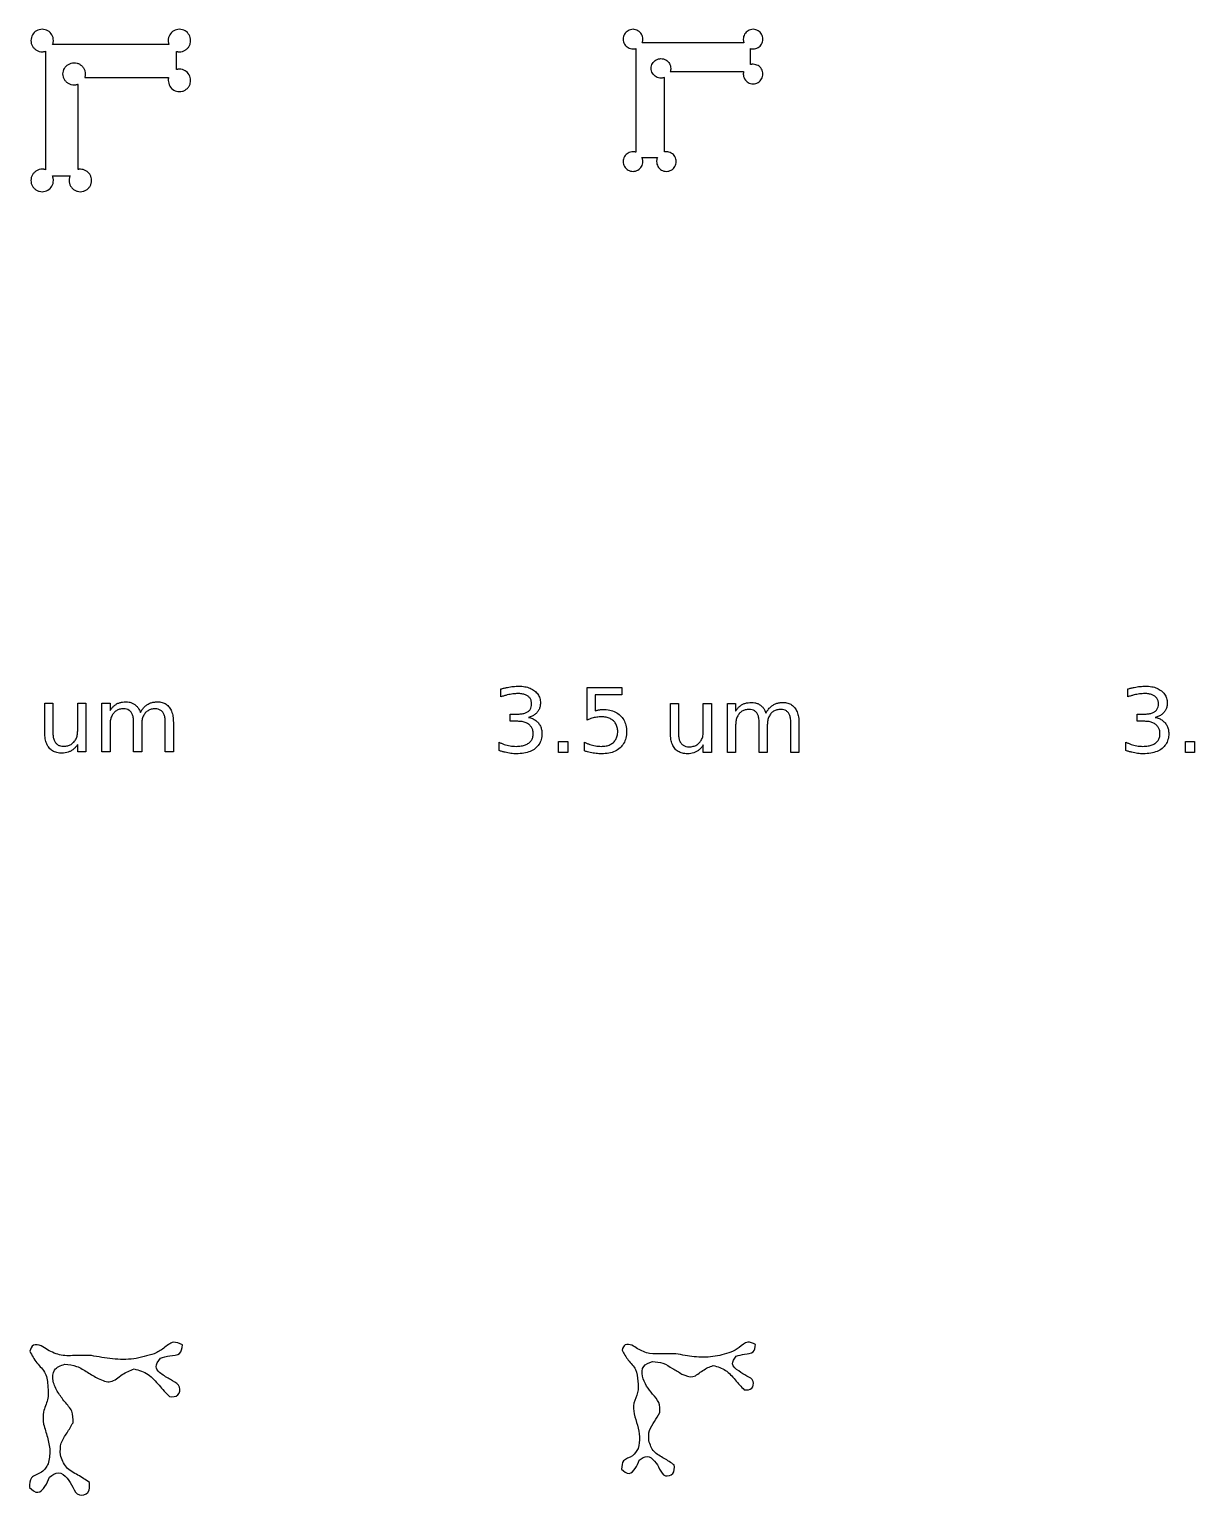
# Model space of a CAD drawing. Extents: x 1 to 50643, y 2 to 54380.
# Drawn here: x 44510 to 45504, y 21810 to 23060 of the extents above; entities that cross this region are included whole.
import ezdxf

# ---------------------------------------------------------------- set-up
doc = ezdxf.new("R2010")
doc.units = 0
doc.layers.add('Layer_1', color=7, linetype='CONTINUOUS')

msp = doc.modelspace()

# ---------------------------------------------------------------- linework, layer by layer
at = {"layer": 'Layer_1', "color": 7}
for points in [[(44521.400001, 23060.238979), (44521.400001, 23060.237562)], [(45024.970631, 23060.238979), (45024.970631, 23060.235861)], [(44524.112191, 23041.49148), (44524.112191, 23019.250563), (44524.112191, 22940.585449)], [(44629.458979, 23047.207261), (44552.067754, 23047.207261), (44530.320349, 23047.207261)], [(44635.93161, 23025.949683), (44635.93161, 23041.41948)], [(45027.344081, 23043.832898), (45027.344081, 23024.372202), (45027.344081, 22955.540191)], [(45119.522237, 23048.836332), (45051.805092, 23048.836332), (45032.775829, 23048.836332)], [(45125.18586, 23030.234817), (45125.18586, 23043.770536)], [(44557.673834, 23019.251981), (44629.157939, 23019.251981)], [(45051.805092, 22955.72501), (45051.805092, 23019.183099)], [(45056.710164, 23024.373619), (45119.258898, 23024.373619)], [(44552.067754, 22940.796346), (44552.067754, 23013.319917)], [(45032.585625, 22950.991435), (45045.817469, 22950.991435)], [(44530.102932, 22935.386708), (44545.225202, 22935.386708)], [(44912.4368, 22491.183375), (44912.4368, 22497.880072)], [(44985.876283, 22499.256398), (45015.378547, 22499.256398), (45015.378547, 22492.931725), (44992.758911, 22492.931725), (44992.758911, 22479.315332)], [(44985.876283, 22471.351109), (44985.876283, 22499.256398)], [(45446.654207, 22491.183375), (45446.654207, 22497.880072)], [(44523.639456, 22460.665806), (44523.639456, 22485.889717), (44530.484882, 22485.889717), (44530.484882, 22460.926061)], [(44551.690855, 22462.265401), (44551.690855, 22485.889717), (44558.536281, 22485.889717), (44558.536281, 22444.22198), (44551.690855, 22444.22198), (44551.690855, 22450.620896)], [(44579.258381, 22467.771514), (44579.258381, 22444.22198), (44572.375753, 22444.22198), (44572.375753, 22485.889717), (44579.258381, 22485.889717), (44579.258381, 22479.416288)], [(44605.07753, 22477.891207), (44605.077638, 22477.890937)], [(45056.823125, 22460.15557), (45056.823125, 22485.379481), (45063.668524, 22485.379481), (45063.668524, 22460.415825)], [(45084.874497, 22461.755164), (45084.874497, 22485.379481), (45091.719896, 22485.379481), (45091.719896, 22443.711743), (45084.874497, 22443.711743), (45084.874497, 22450.110659)], [(45112.44205, 22467.261277), (45112.44205, 22443.711743), (45105.559422, 22443.711743), (45105.559422, 22485.379481), (45112.44205, 22485.379481), (45112.44205, 22478.906052)], [(45138.261198, 22477.380971), (45138.261306, 22477.380701)], [(44606.230884, 22467.771514), (44606.230884, 22444.22198), (44599.348256, 22444.22198), (44599.348256, 22469.14811)], [(44633.203388, 22469.371378), (44633.203388, 22444.22198), (44626.32076, 22444.22198), (44626.32076, 22469.14811)], [(44926.834524, 22470.31387), (44920.361122, 22470.31387), (44920.361122, 22476.489788), (44927.132143, 22476.489788)], [(44935.87497, 22473.661003), (44935.874943, 22473.660464)], [(45139.414553, 22467.261277), (45139.414553, 22443.711743), (45132.531925, 22443.711743), (45132.531925, 22468.637873)], [(45166.387056, 22468.861141), (45166.387056, 22443.711743), (45159.504428, 22443.711743), (45159.504428, 22468.637873)], [(45461.05193, 22470.31387), (45454.578528, 22470.31387), (45454.578528, 22476.489788), (45461.349549, 22476.489788)], [(45470.092377, 22473.661003), (45470.09235, 22473.660464)], [(44523.63951, 22460.666616), (44523.639456, 22460.665806)], [(44910.762666, 22445.38639), (44910.762666, 22452.640853)], [(44983.532452, 22445.012746), (44983.532452, 22452.56499)], [(45056.823152, 22460.15638), (45056.823125, 22460.15557)], [(45444.980073, 22445.38639), (45444.980073, 22452.640853)]]:
    msp.add_lwpolyline(points, dxfattribs=at)
for points in [[(44961.582458, 22453.161362), (44969.432375, 22453.161362), (44969.432375, 22443.711743), (44961.582458, 22443.711743)], [(45495.799864, 22453.161362), (45503.649781, 22453.161362), (45503.649781, 22443.711743), (45495.799864, 22443.711743)], [(44510.846614, 21933.214044)], [(45015.583701, 21934.225729)]]:
    msp.add_lwpolyline(points, close=True, dxfattribs=at)
for points, knots in [([(44521.400001, 23060.237562), (44519.713197, 23059.974304), (44516.389618, 23059.455595), (44512.728591, 23055.650482), (44511.605761, 23051.502059), (44512.051054, 23048.163573), (44513.017034, 23045.828918), (44514.554888, 23043.82358), (44516.560561, 23042.285784), (44518.893823, 23041.31924), (44520.871141, 23041.057799), (44522.316254, 23041.12925), (44523.225988, 23041.255952), (44523.816677, 23041.412941), (44524.112191, 23041.49148)], [0, 0, 0, 0, 5.003397, 9.858399, 14.861796, 17.36694, 19.851352, 22.356496, 24.86164, 27.346052, 29.851196, 30.767831, 31.683419, 32.600054, 32.600054, 32.600054, 32.600054]), ([(44530.320349, 23047.207261), (44530.449813, 23047.579578), (44530.708497, 23048.323509), (44530.918435, 23049.48976), (44531.076231, 23051.942637), (44530.069485, 23055.65353), (44526.410334, 23059.45617), (44523.086786, 23059.975438), (44521.400001, 23060.238979)], [0, 0, 0, 0, 1.181069, 2.359905, 3.540974, 8.544089, 13.398832, 18.401948, 18.401948, 18.401948, 18.401948]), ([(44635.93161, 23041.41948), (44636.199305, 23041.355642), (44636.734447, 23041.228024), (44637.554513, 23041.125135), (44638.938752, 23041.063107), (44640.885533, 23041.320721), (44643.21876, 23042.28717), (44645.224443, 23043.825058), (44646.762294, 23045.830124), (44647.728274, 23048.16577), (44648.173567, 23051.499301), (44647.050742, 23055.685037), (44643.389693, 23059.338441), (44638.379488, 23060.696279), (44633.368977, 23059.337446), (44629.709848, 23055.68731), (44628.703096, 23051.940762), (44628.860893, 23049.489971), (44629.070831, 23048.323456), (44629.329515, 23047.57956), (44629.458979, 23047.207261)], [0, 0, 0, 0, 0.825111, 1.649458, 2.474568, 4.979713, 7.464124, 9.969268, 12.474413, 14.958824, 17.463969, 22.467365, 27.322368, 32.325765, 37.32888, 42.183623, 47.186738, 48.367807, 49.546644, 50.727712, 50.727712, 50.727712, 50.727712]), ([(45024.970631, 23060.235861), (45023.494657, 23060.005505), (45020.586484, 23059.551624), (45017.383078, 23056.222066), (45016.400642, 23052.592149), (45016.790368, 23049.670996), (45017.635631, 23047.628239), (45018.981259, 23045.87363), (45020.736204, 23044.528124), (45022.777773, 23043.682392), (45024.507919, 23043.453763), (45025.772438, 23043.516088), (45026.568551, 23043.626874), (45027.085472, 23043.764197), (45027.344081, 23043.832898)], [0, 0, 0, 0, 4.378032, 8.626214, 13.004246, 15.1962, 17.370015, 19.561969, 21.753924, 23.927739, 26.119693, 26.921831, 27.723053, 28.525191, 28.525191, 28.525191, 28.525191]), ([(45032.775829, 23048.836332), (45032.889101, 23049.162079), (45033.115431, 23049.812959), (45033.299128, 23050.833331), (45033.437259, 23052.97954), (45032.556403, 23056.226576), (45029.35469, 23059.553961), (45026.446575, 23060.00836), (45024.970631, 23060.238979)], [0, 0, 0, 0, 1.03334, 2.064729, 3.098069, 7.47582, 11.723742, 16.101493, 16.101493, 16.101493, 16.101493]), ([(45125.18586, 23043.770536), (45125.420091, 23043.71485), (45125.888337, 23043.60353), (45126.605833, 23043.513977), (45127.816969, 23043.460648), (45129.520314, 23043.685435), (45131.561856, 23044.53125), (45133.316809, 23045.876791), (45134.662435, 23047.631175), (45135.507699, 23049.674796), (45135.897424, 23052.591614), (45134.914992, 23056.254181), (45131.711568, 23059.450985), (45127.327585, 23060.639138), (45122.943361, 23059.450072), (45119.741667, 23056.256135), (45118.860807, 23052.977899), (45118.998938, 23050.833515), (45119.182635, 23049.812912), (45119.408965, 23049.162064), (45119.522237, 23048.836332)], [0, 0, 0, 0, 0.721848, 1.443029, 2.164877, 4.356831, 6.530646, 8.722601, 10.914555, 13.08837, 15.280325, 19.658356, 23.906538, 28.28457, 32.662321, 36.910243, 41.287994, 42.321334, 43.352723, 44.386063, 44.386063, 44.386063, 44.386063]), ([(44539.126744, 23022.182438), (44539.388257, 23023.857834), (44539.903525, 23027.158934), (44543.682901, 23030.795238), (44547.80329, 23031.910446), (44551.119318, 23031.46841), (44553.438376, 23030.50903), (44555.430344, 23028.981582), (44556.95792, 23026.98942), (44557.918048, 23024.671796), (44558.181506, 23022.680197), (44558.10116, 23021.189911), (44557.95151, 23020.205819), (44557.766434, 23019.570071), (44557.673834, 23019.251981)], [0, 0, 0, 0, 4.969589, 9.79178, 14.761339, 17.249682, 19.717433, 22.205783, 24.694137, 27.161901, 29.650261, 30.643263, 31.634918, 32.62792, 32.62792, 32.62792, 32.62792]), ([(45051.805092, 23019.183099), (45051.481737, 23019.070747), (45050.835636, 23018.846256), (45049.822845, 23018.663859), (45048.414691, 23018.574168), (45046.619821, 23018.81193), (45044.592024, 23019.65204), (45042.849065, 23020.988751), (45041.512671, 23022.731436), (45040.673317, 23024.76137), (45040.286428, 23027.658554), (45041.263022, 23031.295929), (45044.439798, 23034.4729), (45048.07713, 23035.449833), (45050.97437, 23035.062897), (45053.004369, 23034.223486), (45054.747094, 23032.886986), (45056.083784, 23031.143881), (45056.92388, 23029.115996), (45057.154464, 23027.37336), (45057.084127, 23026.069353), (45056.953161, 23025.208248), (45056.791199, 23024.651955), (45056.710164, 23024.373619)], [0, 0, 0, 0, 1.025674, 2.049412, 3.075085, 5.252262, 7.411424, 9.588607, 11.765793, 13.924966, 16.102158, 20.450515, 24.6699, 29.01823, 31.195501, 33.354755, 35.532032, 37.709313, 39.868578, 42.045864, 42.914769, 43.782494, 44.651398, 44.651398, 44.651398, 44.651398]), ([(45119.258898, 23024.373619), (45119.19806, 23024.12966), (45119.076445, 23023.641988), (45118.97846, 23022.893055), (45118.885847, 23020.933749), (45119.74277, 23017.749355), (45122.939483, 23014.554218), (45126.601878, 23013.569735), (45129.518645, 23013.959627), (45131.562306, 23014.804745), (45133.316688, 23016.150416), (45134.662467, 23017.904981), (45135.50769, 23019.94775), (45135.897429, 23022.868899), (45134.914987, 23026.498818), (45131.711583, 23029.828375), (45128.80341, 23030.282256), (45127.327435, 23030.512612)], [0, 0, 0, 0, 0.75382, 1.506879, 2.260698, 6.638543, 10.886552, 15.264396, 17.456351, 19.630165, 21.82212, 24.014074, 26.187889, 28.379844, 32.757876, 37.006058, 41.384089, 41.384089, 41.384089, 41.384089]), ([(45127.327435, 23030.512612), (45127.086801, 23030.506466), (45126.605757, 23030.49418), (45125.888356, 23030.401122), (45125.420097, 23030.290269), (45125.18586, 23030.234817)], [0, 0, 0, 0, 0.721848, 1.443029, 2.164877, 2.164877, 2.164877, 2.164877]), ([(44552.067754, 23013.319917), (44551.698224, 23013.191511), (44550.959861, 23012.934942), (44549.802437, 23012.726463), (44548.193175, 23012.623886), (44546.141734, 23012.895661), (44543.824992, 23013.85581), (44541.830308, 23015.383392), (44540.313214, 23017.375408), (44539.316078, 23019.693958), (44539.19003, 23021.35065), (44539.126744, 23022.182438)], [0, 0, 0, 0, 1.17215, 2.342088, 3.514237, 6.002439, 8.470051, 10.958259, 13.446472, 15.914097, 18.402316, 18.402316, 18.402316, 18.402316]), ([(44628.810412, 23016.699098), (44629.07367, 23015.012294), (44629.592379, 23011.688714), (44633.397492, 23008.02769), (44637.545916, 23006.904852), (44640.884398, 23007.350161), (44643.219066, 23008.316095), (44645.224357, 23009.854121), (44646.762328, 23011.85915), (44647.72822, 23014.194805), (44648.173828, 23017.528342), (44647.048697, 23021.714004), (44643.397009, 23025.367715), (44639.769789, 23026.342983), (44637.554658, 23026.243376), (44636.734448, 23026.140872), (44636.199305, 23026.013432), (44635.93161, 23025.949683)], [0, 0, 0, 0, 5.003397, 9.858399, 14.861796, 17.36694, 19.851352, 22.356496, 24.86164, 27.346052, 29.851196, 34.854593, 39.709595, 44.712992, 45.538066, 46.362376, 47.18745, 47.18745, 47.18745, 47.18745]), ([(44629.157939, 23019.251981), (44629.088726, 23018.973177), (44628.95037, 23018.415852), (44628.833901, 23017.560287), (44628.818244, 23016.986258), (44628.810412, 23016.699098)], [0, 0, 0, 0, 0.861424, 1.721978, 2.583402, 2.583402, 2.583402, 2.583402]), ([(45027.344081, 22955.540191), (45027.085476, 22955.608924), (45026.568563, 22955.746312), (45025.772449, 22955.857188), (45024.507911, 22955.919688), (45022.777722, 22955.690945), (45020.736131, 22954.845207), (45018.98111, 22953.499663), (45017.635697, 22951.744895), (45016.789689, 22949.702428), (45016.500383, 22947.510205), (45016.789697, 22945.317985), (45017.635665, 22943.275508), (45018.981229, 22941.520781), (45020.735687, 22940.175083), (45022.779369, 22939.329918), (45025.696215, 22938.940035), (45029.3586, 22939.92438), (45032.555685, 22943.120377), (45033.451984, 22946.453126), (45033.284224, 22948.705699), (45033.038115, 22949.882525), (45032.736582, 22950.621486), (45032.585625, 22950.991435)], [0, 0, 0, 0, 0.802152, 1.603387, 2.405539, 4.597541, 6.771401, 8.963403, 11.155405, 13.329266, 15.521267, 17.713269, 19.88713, 22.079132, 24.271134, 26.444994, 28.636996, 33.014934, 37.26303, 41.640968, 42.837681, 44.03137, 45.228083, 45.228083, 45.228083, 45.228083]), ([(45045.817469, 22950.991435), (45045.666462, 22950.621476), (45045.36483, 22949.882492), (45045.1183, 22948.706001), (45045.005606, 22947.179279), (45045.252069, 22945.3174), (45046.097728, 22943.275678), (45047.443293, 22941.520692), (45049.198056, 22940.17527), (45051.240524, 22939.329264), (45053.432746, 22939.039959), (45055.62497, 22939.329266), (45057.667431, 22940.175258), (45059.422218, 22941.520734), (45060.767693, 22943.275521), (45061.613685, 22945.317982), (45061.902992, 22947.510206), (45061.613689, 22949.702429), (45060.767679, 22951.74489), (45059.422273, 22953.499679), (45057.667227, 22954.845148), (45055.625728, 22955.691165), (45053.981038, 22955.907785), (45052.886868, 22955.871797), (45052.342719, 22955.82073), (45051.984333, 22955.756923), (45051.805092, 22955.72501)], [0, 0, 0, 0, 1.196754, 2.390484, 3.587239, 5.77924, 7.953101, 10.145103, 12.337105, 14.510966, 16.702967, 18.894969, 21.06883, 23.260832, 25.452833, 27.626694, 29.818696, 32.010698, 34.184559, 36.37656, 38.568562, 40.742423, 42.934425, 43.48042, 44.026126, 44.572121, 44.572121, 44.572121, 44.572121]), ([(44524.112191, 22940.585449), (44523.816674, 22940.663956), (44523.225977, 22940.82088), (44522.316243, 22940.947492), (44520.871151, 22941.018767), (44518.893868, 22940.757444), (44516.560659, 22939.790892), (44514.554941, 22938.25319), (44513.017321, 22936.247804), (44512.050421, 22933.913625), (44511.719717, 22931.408253), (44512.050299, 22928.902834), (44513.017087, 22926.56851), (44514.554869, 22924.563043), (44516.559982, 22923.025048), (44518.895656, 22922.059107), (44522.229267, 22921.613514), (44526.414966, 22922.738468), (44530.068856, 22926.391177), (44531.093122, 22930.200137), (44530.901345, 22932.774521), (44530.620064, 22934.119423), (44530.275455, 22934.963923), (44530.102932, 22935.386708)], [0, 0, 0, 0, 0.916621, 1.832196, 2.748817, 5.253914, 7.73828, 10.243377, 12.748474, 15.232839, 17.737936, 20.243128, 22.727585, 25.232777, 27.737968, 30.222426, 32.727618, 37.731108, 42.586197, 47.589688, 48.957322, 50.321501, 51.689136, 51.689136, 51.689136, 51.689136]), ([(44545.225202, 22935.386708), (44545.052599, 22934.963915), (44544.70783, 22934.119398), (44544.426003, 22932.774878), (44544.297075, 22931.03006), (44544.578734, 22928.902164), (44545.545156, 22926.568703), (44547.082943, 22924.562941), (44549.088404, 22923.025261), (44551.422689, 22922.058361), (44553.928132, 22921.727711), (44556.433577, 22922.058364), (44558.767855, 22923.025248), (44560.773345, 22924.56299), (44562.311026, 22926.568521), (44563.277841, 22928.902841), (44563.608417, 22931.408213), (44563.277709, 22933.913778), (44562.310828, 22936.247236), (44560.773136, 22938.255331), (44558.767686, 22939.782932), (44556.433483, 22940.786981), (44554.765559, 22940.913993), (44553.928132, 22940.977764)], [0, 0, 0, 0, 1.367697, 2.731936, 4.099633, 6.604824, 9.089282, 11.594474, 14.099665, 16.584123, 19.089314, 21.594506, 24.078964, 26.584155, 29.089347, 31.573804, 34.078996, 36.584093, 39.068459, 41.573556, 44.078653, 46.563018, 49.068115, 49.068115, 49.068115, 49.068115]), ([(44553.928132, 22940.977764), (44553.720102, 22940.973821), (44553.304151, 22940.965939), (44552.682265, 22940.905295), (44552.272627, 22940.832669), (44552.067754, 22940.796346)], [0, 0, 0, 0, 0.624062, 1.247793, 1.871856, 1.871856, 1.871856, 1.871856]), ([(44912.4368, 22497.880072), (44913.365222, 22498.129009), (44915.173211, 22498.613782), (44917.840823, 22499.214313), (44919.586817, 22499.517313), (44920.435526, 22499.664598)], [0, 0, 0, 0, 2.883525, 5.615316, 8.199223, 8.199223, 8.199223, 8.199223]), ([(44935.502893, 22491.631532), (44934.754133, 22492.100504), (44933.15569, 22493.101663), (44930.151796, 22493.792869), (44927.294001, 22493.982081), (44924.688164, 22493.883324), (44922.477106, 22493.656555), (44920.157252, 22493.27968), (44917.710834, 22492.742384), (44915.115967, 22492.047482), (44913.350698, 22491.478133), (44912.4368, 22491.183375)], [0, 0, 0, 0, 2.634772, 5.624687, 9.110552, 11.220055, 13.438713, 15.775128, 18.266713, 20.950046, 23.830452, 23.830452, 23.830452, 23.830452]), ([(44920.435526, 22499.664598), (44921.252958, 22499.783735), (44922.850504, 22500.016571), (44925.210535, 22500.212683), (44928.52691, 22500.317362), (44932.618492, 22500.011032), (44937.313506, 22498.801817), (44939.838523, 22497.146642), (44941.046208, 22496.354991)], [0, 0, 0, 0, 2.477698, 4.84229, 7.100264, 12.425669, 17.123726, 21.430747, 21.430747, 21.430747, 21.430747]), ([(44935.6145, 22478.684674), (44936.203664, 22479.217431), (44937.378919, 22480.280165), (44938.369192, 22482.573483), (44938.651974, 22485.106044), (44938.362296, 22487.659469), (44937.332379, 22490.009845), (44936.114262, 22491.089603), (44935.502893, 22491.631532)], [0, 0, 0, 0, 2.359512, 4.706715, 7.290089, 9.940973, 12.34888, 14.775133, 14.775133, 14.775133, 14.775133]), ([(44941.046208, 22496.354991), (44942.042197, 22495.450954), (44944.002393, 22493.671728), (44945.703654, 22489.930644), (44946.156969, 22486.266487), (44945.852589, 22482.989884), (44944.987907, 22480.281233), (44943.92077, 22478.791622), (44943.390039, 22478.050776)], [0, 0, 0, 0, 3.999509, 7.87139, 12.017468, 14.950514, 17.699584, 20.419581, 20.419581, 20.419581, 20.419581]), ([(45446.654207, 22497.880072), (45447.582628, 22498.129009), (45449.390617, 22498.613782), (45452.05823, 22499.214313), (45453.804223, 22499.517313), (45454.652933, 22499.664598)], [0, 0, 0, 0, 2.883525, 5.615316, 8.199223, 8.199223, 8.199223, 8.199223]), ([(45469.720299, 22491.631532), (45468.97154, 22492.100504), (45467.373096, 22493.101663), (45464.369202, 22493.792869), (45461.511407, 22493.982081), (45458.90557, 22493.883324), (45456.694512, 22493.656555), (45454.374658, 22493.27968), (45451.92824, 22492.742384), (45449.333373, 22492.047482), (45447.568105, 22491.478133), (45446.654207, 22491.183375)], [0, 0, 0, 0, 2.634772, 5.624687, 9.110552, 11.220055, 13.438713, 15.775128, 18.266713, 20.950046, 23.830452, 23.830452, 23.830452, 23.830452]), ([(45454.652933, 22499.664598), (45455.470364, 22499.783735), (45457.067911, 22500.016571), (45459.427941, 22500.212683), (45462.744316, 22500.317362), (45466.835899, 22500.011032), (45471.530912, 22498.801817), (45474.055929, 22497.146642), (45475.263614, 22496.354991)], [0, 0, 0, 0, 2.477698, 4.84229, 7.100264, 12.425669, 17.123726, 21.430747, 21.430747, 21.430747, 21.430747]), ([(45469.831906, 22478.684674), (45470.42107, 22479.217431), (45471.596326, 22480.280165), (45472.586599, 22482.573483), (45472.86938, 22485.106044), (45472.579703, 22487.659469), (45471.549785, 22490.009845), (45470.331669, 22491.089603), (45469.720299, 22491.631532)], [0, 0, 0, 0, 2.359512, 4.706715, 7.290089, 9.940973, 12.34888, 14.775133, 14.775133, 14.775133, 14.775133]), ([(45475.263614, 22496.354991), (45476.259604, 22495.450954), (45478.219799, 22493.671728), (45479.92106, 22489.930644), (45480.374375, 22486.266487), (45480.069995, 22482.989884), (45479.205313, 22480.281233), (45478.138177, 22478.791622), (45477.607445, 22478.050776)], [0, 0, 0, 0, 3.999509, 7.87139, 12.017468, 14.950514, 17.699584, 20.419581, 20.419581, 20.419581, 20.419581]), ([(44579.258381, 22479.416288), (44579.787937, 22480.213436), (44580.80852, 22481.749735), (44582.714706, 22483.664445), (44584.834605, 22485.145993), (44587.212884, 22486.173683), (44589.846045, 22486.77234), (44592.656496, 22486.964919), (44595.468631, 22486.738975), (44598.122344, 22485.995244), (44599.616877, 22485.052201), (44600.352693, 22484.587904)], [0, 0, 0, 0, 2.865467, 5.522456, 8.050769, 10.581136, 13.243204, 16.115017, 18.999335, 21.678935, 24.27766, 24.27766, 24.27766, 24.27766]), ([(44582.346259, 22477.370158), (44581.7236, 22476.51892), (44580.435773, 22474.758329), (44579.431345, 22471.409941), (44579.318234, 22469.030574), (44579.258381, 22467.771514)], [0, 0, 0, 0, 3.146235, 6.507269, 10.284576, 10.284576, 10.284576, 10.284576]), ([(44597.227613, 22478.039693), (44596.706699, 22478.62369), (44595.650038, 22479.808315), (44593.288238, 22480.768994), (44590.491046, 22481.04749), (44587.478846, 22480.708522), (44584.524265, 22479.515592), (44583.073387, 22478.086412), (44582.346259, 22477.370158)], [0, 0, 0, 0, 2.321249, 4.708593, 7.42296, 10.704416, 13.726629, 16.762952, 16.762952, 16.762952, 16.762952]), ([(44599.348256, 22469.14811), (44599.307256, 22470.370959), (44599.232254, 22472.607929), (44598.608938, 22475.684369), (44597.659945, 22477.302515), (44597.227613, 22478.039693)], [0, 0, 0, 0, 3.674136, 6.721127, 9.270793, 9.270793, 9.270793, 9.270793]), ([(44600.352693, 22484.587904), (44601.029878, 22484.026163), (44602.410365, 22482.881018), (44604.005876, 22480.567109), (44604.711212, 22478.805897), (44605.07753, 22477.891207)], [0, 0, 0, 0, 2.630463, 5.362369, 8.314268, 8.314268, 8.314268, 8.314268]), ([(44605.077638, 22477.890937), (44605.654992, 22478.847857), (44606.759471, 22480.678445), (44608.837141, 22482.986993), (44611.148106, 22484.773904), (44613.736057, 22486.018789), (44616.591854, 22486.747103), (44619.940262, 22487.000574), (44623.553744, 22486.607814), (44627.148299, 22485.064688), (44628.827337, 22483.235335), (44629.669081, 22482.318236)], [0, 0, 0, 0, 3.346831, 6.402488, 9.257338, 12.058267, 14.954848, 18.048226, 22.090022, 25.769364, 29.468256, 29.468256, 29.468256, 29.468256]), ([(44626.32076, 22469.14811), (44626.284526, 22470.368857), (44626.218109, 22472.606553), (44625.536678, 22475.64332), (44624.364915, 22478.051275), (44622.606024, 22479.782991), (44620.309226, 22480.774885), (44617.509118, 22481.043521), (44614.485461, 22480.719614), (44611.542392, 22479.513629), (44609.176646, 22477.474161), (44607.440614, 22474.760208), (44606.393368, 22471.436017), (44606.287144, 22469.040351), (44606.230884, 22467.771514)], [0, 0, 0, 0, 3.657612, 6.704603, 9.268965, 11.584273, 13.948965, 16.622292, 19.944293, 22.984484, 26.013613, 29.163319, 32.536177, 36.334097, 36.334097, 36.334097, 36.334097]), ([(44629.669081, 22482.318236), (44630.385739, 22481.195437), (44631.909009, 22478.808908), (44633.008117, 22474.318806), (44633.135156, 22471.100101), (44633.203388, 22469.371378)], [0, 0, 0, 0, 3.974643, 8.448175, 13.638508, 13.638508, 13.638508, 13.638508]), ([(44927.132143, 22476.489788), (44928.269366, 22476.532246), (44930.379195, 22476.611017), (44933.314373, 22477.284486), (44934.882376, 22478.238998), (44935.6145, 22478.684674)], [0, 0, 0, 0, 3.414899, 6.335476, 8.893532, 8.893532, 8.893532, 8.893532]), ([(44943.390039, 22478.050776), (44942.748127, 22477.386566), (44941.431602, 22476.02431), (44938.830579, 22474.551203), (44936.889244, 22473.966492), (44935.87497, 22473.661003)], [0, 0, 0, 0, 2.76045, 5.66153, 8.835522, 8.835522, 8.835522, 8.835522]), ([(44992.758911, 22479.315332), (44993.121421, 22479.432533), (44993.840754, 22479.665096), (44994.93424, 22479.939202), (44995.66817, 22480.068911), (44996.0328, 22480.133353)], [0, 0, 0, 0, 1.142777, 2.267623, 3.378248, 3.378248, 3.378248, 3.378248]), ([(44996.0328, 22480.133353), (44996.395932, 22480.192839), (44997.119602, 22480.311387), (44998.213571, 22480.4087), (45000.874844, 22480.477647), (45004.921184, 22480.114657), (45010.020251, 22478.423904), (45014.178736, 22475.528294), (45017.293755, 22471.634211), (45019.135468, 22466.823088), (45019.651334, 22461.48241), (45019.118999, 22456.14413), (45017.290271, 22451.196876), (45015.013663, 22448.77471), (45013.890425, 22447.579656)], [0, 0, 0, 0, 1.103656, 2.199433, 3.29127, 9.089646, 14.286072, 19.228617, 24.080138, 29.024377, 34.460724, 40.030437, 45.039143, 49.916992, 49.916992, 49.916992, 49.916992]), ([(45112.44205, 22478.906052), (45112.971605, 22479.7032), (45113.992189, 22481.239499), (45115.898375, 22483.154208), (45118.018273, 22484.635756), (45120.396548, 22485.663446), (45123.029699, 22486.262104), (45125.840148, 22486.454682), (45128.652285, 22486.228739), (45131.306009, 22485.485009), (45132.800545, 22484.541965), (45133.536362, 22484.077668)], [0, 0, 0, 0, 2.865467, 5.522456, 8.050769, 10.581133, 13.243192, 16.114991, 18.999323, 21.678932, 24.27766, 24.27766, 24.27766, 24.27766]), ([(45130.411282, 22477.529456), (45129.890367, 22478.113454), (45128.833703, 22479.298081), (45126.471892, 22480.258758), (45123.674698, 22480.537254), (45120.6625, 22480.198285), (45117.70793, 22479.005353), (45116.257055, 22477.576175), (45115.529928, 22476.859922)], [0, 0, 0, 0, 2.321251, 4.708604, 7.422985, 10.704427, 13.726631, 16.762952, 16.762952, 16.762952, 16.762952]), ([(45132.531925, 22468.637873), (45132.490925, 22469.860723), (45132.415923, 22472.097692), (45131.792606, 22475.174132), (45130.843614, 22476.792278), (45130.411282, 22477.529456)], [0, 0, 0, 0, 3.674136, 6.721127, 9.270793, 9.270793, 9.270793, 9.270793]), ([(45133.536362, 22484.077668), (45134.213543, 22483.515926), (45135.594023, 22482.370778), (45137.189531, 22480.056871), (45137.894876, 22478.295661), (45138.261198, 22477.380971)], [0, 0, 0, 0, 2.630454, 5.36236, 8.314264, 8.314264, 8.314264, 8.314264]), ([(45138.261306, 22477.380701), (45138.838661, 22478.337621), (45139.94314, 22480.168208), (45142.020809, 22482.476758), (45144.331772, 22484.263663), (45146.919711, 22485.508554), (45149.775501, 22486.236867), (45153.123909, 22486.490338), (45156.737394, 22486.097579), (45160.331951, 22484.554454), (45162.010983, 22482.725099), (45162.852723, 22481.807999)], [0, 0, 0, 0, 3.346831, 6.402488, 9.257338, 12.058253, 14.954825, 18.048201, 22.090009, 25.769351, 29.468234, 29.468234, 29.468234, 29.468234]), ([(45159.504428, 22468.637873), (45159.468195, 22469.85862), (45159.401778, 22472.096317), (45158.720346, 22475.133084), (45157.548584, 22477.541039), (45155.789688, 22479.272756), (45153.492881, 22480.264649), (45150.69277, 22480.533284), (45147.669116, 22480.209378), (45144.726056, 22479.003391), (45142.360315, 22476.963923), (45140.624283, 22474.249971), (45139.577037, 22470.925781), (45139.470813, 22468.530115), (45139.414553, 22467.261277)], [0, 0, 0, 0, 3.657612, 6.704603, 9.268965, 11.584276, 13.948975, 16.622318, 19.944304, 22.984487, 26.013613, 29.163318, 32.536177, 36.334097, 36.334097, 36.334097, 36.334097]), ([(45162.852723, 22481.807999), (45163.569387, 22480.685201), (45165.092667, 22478.298674), (45166.191785, 22473.808571), (45166.318825, 22470.589865), (45166.387056, 22468.861141)], [0, 0, 0, 0, 3.97465, 8.448185, 13.638518, 13.638518, 13.638518, 13.638518]), ([(45461.349549, 22476.489788), (45462.486773, 22476.532246), (45464.596601, 22476.611017), (45467.531779, 22477.284486), (45469.099782, 22478.238998), (45469.831906, 22478.684674)], [0, 0, 0, 0, 3.414899, 6.335476, 8.893532, 8.893532, 8.893532, 8.893532]), ([(45477.607445, 22478.050776), (45476.965533, 22477.386566), (45475.649008, 22476.02431), (45473.047985, 22474.551203), (45471.10665, 22473.966492), (45470.092377, 22473.661003)], [0, 0, 0, 0, 2.76045, 5.66153, 8.835522, 8.835522, 8.835522, 8.835522]), ([(44944.282896, 22468.861141), (44944.895983, 22468.013933), (44946.131517, 22466.306583), (44947.131033, 22463.18137), (44947.474666, 22459.291651), (44946.982493, 22454.881694), (44945.046545, 22450.401762), (44941.739936, 22446.869214), (44937.279355, 22444.345146), (44931.762627, 22442.89771), (44926.964978, 22442.568377), (44923.229384, 22442.686865), (44920.817421, 22442.919693), (44919.206294, 22443.198577), (44918.389342, 22443.33999)], [0, 0, 0, 0, 3.121071, 6.289789, 9.688156, 14.794784, 19.435913, 24.075713, 29.049342, 34.612832, 41.047827, 43.405345, 45.822687, 48.309358, 48.309358, 48.309358, 48.309358]), ([(44936.395776, 22467.523692), (44935.558483, 22468.088243), (44933.798549, 22469.27489), (44930.47479, 22470.159055), (44928.101612, 22470.259983), (44926.834524, 22470.31387)], [0, 0, 0, 0, 3.012905, 6.332922, 10.136186, 10.136186, 10.136186, 10.136186]), ([(44935.874943, 22473.660464), (44937.001467, 22473.359462), (44939.16906, 22472.780291), (44942.087492, 22471.157113), (44943.558439, 22469.618784), (44944.282896, 22468.861141)], [0, 0, 0, 0, 3.491983, 6.719075, 9.850917, 9.850917, 9.850917, 9.850917]), ([(44936.13536, 22451.7494), (44936.881695, 22452.418384), (44938.37393, 22453.755962), (44939.622775, 22456.667178), (44939.974288, 22459.781714), (44939.636062, 22462.83946), (44938.469061, 22465.574248), (44937.088964, 22466.87191), (44936.395776, 22467.523692)], [0, 0, 0, 0, 2.976026, 5.950316, 9.242007, 12.300528, 15.103466, 17.932023, 17.932023, 17.932023, 17.932023]), ([(44983.532452, 22452.56499), (44984.278547, 22452.180961), (44985.759459, 22451.418709), (44988.079284, 22450.518789), (44990.44944, 22449.812123), (44992.892409, 22449.314277), (44995.41899, 22449.020758), (44998.469988, 22448.89598), (45001.882147, 22449.157213), (45005.403307, 22450.283475), (45008.280506, 22452.197973), (45010.442185, 22454.785902), (45011.722968, 22457.997121), (45012.077584, 22461.530229), (45011.722966, 22465.063291), (45010.442165, 22468.274468), (45008.280506, 22470.862153), (45005.40327, 22472.77743), (45001.882304, 22473.900469), (44998.670119, 22474.157584), (44995.990694, 22474.052918), (44993.974371, 22473.83682), (44992.645587, 22473.569621), (44991.977634, 22473.435305)], [0, 0, 0, 0, 2.515942, 4.993853, 7.451538, 9.928297, 12.463291, 15.073552, 19.084387, 22.664786, 26.040043, 29.316763, 32.62607, 36.250744, 39.875269, 43.184492, 46.461189, 49.836446, 53.416845, 57.42768, 59.43804, 61.45938, 63.502507, 63.502507, 63.502507, 63.502507]), ([(44991.977634, 22473.435305), (44991.308059, 22473.268419), (44989.943137, 22472.928222), (44987.904816, 22472.226282), (44986.561602, 22471.646777), (44985.876283, 22471.351109)], [0, 0, 0, 0, 2.069507, 4.218676, 6.457431, 6.457431, 6.457431, 6.457431]), ([(45115.529928, 22476.859922), (45114.907269, 22476.008684), (45113.619442, 22474.248093), (45112.615014, 22470.899705), (45112.501903, 22468.520338), (45112.44205, 22467.261277)], [0, 0, 0, 0, 3.146235, 6.507269, 10.284576, 10.284576, 10.284576, 10.284576]), ([(45478.500302, 22468.861141), (45479.113389, 22468.013933), (45480.348924, 22466.306583), (45481.34844, 22463.18137), (45481.692072, 22459.291651), (45481.199899, 22454.881694), (45479.263951, 22450.401762), (45475.957342, 22446.869214), (45471.496761, 22444.345146), (45465.980033, 22442.89771), (45461.182384, 22442.568377), (45457.446791, 22442.686865), (45455.034828, 22442.919693), (45453.4237, 22443.198577), (45452.606748, 22443.33999)], [0, 0, 0, 0, 3.121071, 6.289789, 9.688156, 14.794784, 19.435913, 24.075713, 29.049342, 34.612832, 41.047827, 43.405345, 45.822687, 48.309358, 48.309358, 48.309358, 48.309358]), ([(45470.613183, 22467.523692), (45469.77589, 22468.088243), (45468.015955, 22469.27489), (45464.692196, 22470.159055), (45462.319018, 22470.259983), (45461.05193, 22470.31387)], [0, 0, 0, 0, 3.012905, 6.332922, 10.136186, 10.136186, 10.136186, 10.136186]), ([(45470.09235, 22473.660464), (45471.218873, 22473.359462), (45473.386467, 22472.780291), (45476.304898, 22471.157113), (45477.775845, 22469.618784), (45478.500302, 22468.861141)], [0, 0, 0, 0, 3.491983, 6.719075, 9.850917, 9.850917, 9.850917, 9.850917]), ([(45470.352766, 22451.7494), (45471.099101, 22452.418384), (45472.591336, 22453.755962), (45473.840181, 22456.667178), (45474.191695, 22459.781714), (45473.853469, 22462.83946), (45472.686467, 22465.574248), (45471.30637, 22466.87191), (45470.613183, 22467.523692)], [0, 0, 0, 0, 2.976026, 5.950316, 9.242007, 12.300528, 15.103466, 17.932023, 17.932023, 17.932023, 17.932023]), ([(44545.887123, 22444.966027), (44545.130898, 22444.598635), (44543.588812, 22443.849454), (44540.991128, 22443.269165), (44537.716271, 22443.04746), (44533.980359, 22443.408943), (44530.149977, 22444.912041), (44527.14379, 22447.53022), (44525.053038, 22451.133028), (44523.825703, 22455.624618), (44523.704701, 22458.901278), (44523.63951, 22460.666616)], [0, 0, 0, 0, 2.515219, 5.129008, 7.918347, 12.348616, 16.275096, 20.064312, 24.07324, 28.599235, 33.885937, 33.885937, 33.885937, 33.885937]), ([(44530.484882, 22460.926061), (44530.52924, 22459.71887), (44530.611056, 22457.49226), (44531.310021, 22454.408118), (44532.322524, 22452.785915), (44532.791537, 22452.034478)], [0, 0, 0, 0, 3.625967, 6.687936, 9.3303, 9.3303, 9.3303, 9.3303]), ([(44532.791537, 22452.034478), (44533.354924, 22451.44273), (44534.500331, 22450.239662), (44536.981391, 22449.272262), (44539.917857, 22448.988989), (44543.06833, 22449.324246), (44546.161927, 22450.486966), (44547.693987, 22451.919147), (44548.454168, 22452.62977)], [0, 0, 0, 0, 2.42579, 4.931814, 7.769833, 11.227324, 14.3707, 17.46644, 17.46644, 17.46644, 17.46644]), ([(44548.454168, 22452.62977), (44549.106267, 22453.479979), (44550.449807, 22455.231688), (44551.509992, 22458.602719), (44551.628312, 22460.998828), (44551.690855, 22462.265401)], [0, 0, 0, 0, 3.19546, 6.5837, 10.383001, 10.383001, 10.383001, 10.383001]), ([(44910.762666, 22452.640853), (44911.472194, 22452.254826), (44912.902247, 22451.476788), (44915.199277, 22450.557624), (44916.79877, 22450.112937), (44917.608092, 22449.887931)], [0, 0, 0, 0, 2.421875, 4.881289, 7.400312, 7.400312, 7.400312, 7.400312]), ([(45079.070765, 22444.455791), (45078.314539, 22444.088399), (45076.772449, 22443.339216), (45074.174755, 22442.758929), (45070.899895, 22442.537224), (45067.163981, 22442.898708), (45063.333604, 22444.401809), (45060.327404, 22447.019975), (45058.23667, 22450.622796), (45057.009342, 22455.114382), (45056.888342, 22458.391042), (45056.823152, 22460.15638)], [0, 0, 0, 0, 2.515222, 5.12902, 7.918373, 12.348631, 16.27511, 20.064335, 24.073256, 28.599248, 33.88595, 33.88595, 33.88595, 33.88595]), ([(45063.668524, 22460.415825), (45063.712882, 22459.208634), (45063.794698, 22456.982023), (45064.493662, 22453.897881), (45065.506166, 22452.275679), (45065.975179, 22451.524242)], [0, 0, 0, 0, 3.625967, 6.687936, 9.3303, 9.3303, 9.3303, 9.3303]), ([(45065.975179, 22451.524242), (45066.538565, 22450.932494), (45067.683973, 22449.729425), (45070.165033, 22448.762026), (45073.101494, 22448.478753), (45076.251959, 22448.81401), (45079.345546, 22449.976732), (45080.877603, 22451.408911), (45081.637783, 22452.119534)], [0, 0, 0, 0, 2.42579, 4.931814, 7.769833, 11.227309, 14.370677, 17.466415, 17.466415, 17.466415, 17.466415]), ([(45081.637783, 22452.119534), (45082.289888, 22452.969742), (45083.633437, 22454.721449), (45084.693633, 22458.092482), (45084.811953, 22460.488592), (45084.874497, 22461.755164)], [0, 0, 0, 0, 3.195469, 6.583711, 10.383012, 10.383012, 10.383012, 10.383012]), ([(45444.980073, 22452.640853), (45445.6896, 22452.254826), (45447.119653, 22451.476788), (45449.416683, 22450.557624), (45451.016176, 22450.112937), (45451.825498, 22449.887931)], [0, 0, 0, 0, 2.421875, 4.881289, 7.400312, 7.400312, 7.400312, 7.400312]), ([(44551.690855, 22450.620896), (44551.12932, 22449.831707), (44550.045413, 22448.308371), (44548.094765, 22446.373248), (44546.610546, 22445.42716), (44545.887123, 22444.966027)], [0, 0, 0, 0, 2.903556, 5.604602, 8.172962, 8.172962, 8.172962, 8.172962]), ([(44918.389342, 22443.33999), (44917.559213, 22443.505967), (44915.86857, 22443.843998), (44913.322969, 22444.531881), (44911.626648, 22445.098033), (44910.762666, 22445.38639)], [0, 0, 0, 0, 2.539205, 5.171355, 7.903567, 7.903567, 7.903567, 7.903567]), ([(44917.608092, 22449.887931), (44918.444583, 22449.701063), (44920.13075, 22449.32438), (44922.734375, 22449.028584), (44925.944109, 22448.901756), (44929.511374, 22449.133809), (44933.23566, 22449.961524), (44935.213942, 22451.181279), (44936.13536, 22451.7494)], [0, 0, 0, 0, 2.569746, 5.179997, 7.848232, 12.19556, 15.898201, 19.126317, 19.126317, 19.126317, 19.126317]), ([(44991.010345, 22443.22822), (44990.197231, 22443.374672), (44988.54332, 22443.672563), (44986.048154, 22444.271771), (44984.380568, 22444.762942), (44983.532452, 22445.012746)], [0, 0, 0, 0, 2.478253, 5.040878, 7.693087, 7.693087, 7.693087, 7.693087]), ([(45013.890425, 22447.579656), (45012.526103, 22446.576992), (45009.674348, 22444.481187), (45004.174772, 22442.94243), (44999.466299, 22442.569568), (44995.790916, 22442.678346), (44993.40549, 22442.871912), (44991.813941, 22443.108675), (44991.010345, 22443.22822)], [0, 0, 0, 0, 5.043738, 10.542604, 16.829258, 19.178134, 21.56744, 24.00418, 24.00418, 24.00418, 24.00418]), ([(45084.874497, 22450.110659), (45084.312962, 22449.32147), (45083.229055, 22447.798135), (45081.278407, 22445.863012), (45079.794188, 22444.916923), (45079.070765, 22444.455791)], [0, 0, 0, 0, 2.903556, 5.604602, 8.172962, 8.172962, 8.172962, 8.172962]), ([(45452.606748, 22443.33999), (45451.77662, 22443.505967), (45450.085976, 22443.843998), (45447.540375, 22444.531881), (45445.844054, 22445.098033), (45444.980073, 22445.38639)], [0, 0, 0, 0, 2.539205, 5.171355, 7.903567, 7.903567, 7.903567, 7.903567]), ([(45451.825498, 22449.887931), (45452.66199, 22449.701063), (45454.348157, 22449.32438), (45456.951781, 22449.028584), (45460.161515, 22448.901756), (45463.72878, 22449.133809), (45467.453067, 22449.961524), (45469.431348, 22451.181279), (45470.352766, 22451.7494)], [0, 0, 0, 0, 2.569746, 5.179997, 7.848232, 12.19556, 15.898201, 19.126317, 19.126317, 19.126317, 19.126317]), ([(44640.954036, 21938.698517), (44638.34711, 21939.923302), (44632.533163, 21942.654808), (44625.164861, 21935.404935), (44619.660729, 21932.524122), (44616.974914, 21931.11839)], [0, 0, 0, 0, 7.925646, 17.675717, 26.967397, 26.967397, 26.967397, 26.967397]), ([(45028.834821, 21935.269729), (45027.354142, 21936.392579), (45024.426878, 21938.612423), (45017.73445, 21939.966385), (45016.288372, 21936.106597), (45015.583701, 21934.225729)], [0, 0, 0, 0, 5.728938, 11.325967, 16.64567, 16.64567, 16.64567, 16.64567]), ([(45129.427624, 21939.024785), (45127.146557, 21940.096412), (45122.059342, 21942.486345), (45115.612188, 21936.142778), (45110.796167, 21933.622024), (45108.44614, 21932.391997)], [0, 0, 0, 0, 6.934906, 15.466168, 23.596235, 23.596235, 23.596235, 23.596235]), ([(44525.990711, 21934.40743), (44524.2985, 21935.690673), (44520.953024, 21938.227625), (44513.304433, 21939.774939), (44511.651892, 21935.363652), (44510.846614, 21933.214044)], [0, 0, 0, 0, 6.547356, 12.944024, 19.02372, 19.02372, 19.02372, 19.02372]), ([(44510.846614, 21933.214044), (44512.673357, 21929.841156), (44516.33985, 21923.071367), (44525.440249, 21914.957673), (44526.022524, 21906.953119), (44526.313293, 21902.955898)], [0, 0, 0, 0, 11.513902, 23.109779, 34.676402, 34.676402, 34.676402, 34.676402]), ([(44563.321866, 21929.609508), (44559.080251, 21929.710815), (44550.575677, 21929.913938), (44537.568791, 21928.740302), (44529.819209, 21932.533493), (44525.990711, 21934.40743)], [0, 0, 0, 0, 12.781758, 25.627837, 38.17059, 38.17059, 38.17059, 38.17059]), ([(44616.974914, 21931.11839), (44611.161776, 21929.394235), (44599.523426, 21925.942344), (44581.157708, 21926.33515), (44569.269212, 21928.517676), (44563.321866, 21929.609508)], [0, 0, 0, 0, 18.093604, 36.224785, 54.374875, 54.374875, 54.374875, 54.374875]), ([(44632.584176, 21907.951961), (44629.981087, 21909.432307), (44624.842288, 21912.35468), (44616.120574, 21919.357388), (44620.195107, 21924.698288), (44622.117529, 21927.218201)], [0, 0, 0, 0, 9.43888, 18.633442, 26.846694, 26.846694, 26.846694, 26.846694]), ([(44622.117529, 21927.218201), (44624.716925, 21928.058051), (44629.93103, 21929.7427), (44639.733912, 21929.801804), (44640.562353, 21935.842506), (44640.954036, 21938.698517)], [0, 0, 0, 0, 8.450786, 16.951355, 24.574611, 24.574611, 24.574611, 24.574611]), ([(45015.583701, 21934.225729), (45017.182168, 21931.274477), (45020.390481, 21925.350964), (45028.35328, 21918.251408), (45028.862743, 21911.247416), (45029.117152, 21907.749851)], [0, 0, 0, 0, 10.07471, 20.221136, 30.341921, 30.341921, 30.341921, 30.341921]), ([(45061.499582, 21931.071618), (45057.788212, 21931.160317), (45050.34674, 21931.338161), (45038.965765, 21930.311221), (45032.184797, 21933.63011), (45028.834821, 21935.269729)], [0, 0, 0, 0, 11.183905, 22.424255, 33.399191, 33.399191, 33.399191, 33.399191]), ([(45108.44614, 21932.391997), (45103.359609, 21930.883345), (45093.176007, 21927.862915), (45077.105951, 21928.206541), (45066.703506, 21930.116262), (45061.499582, 21931.071618)], [0, 0, 0, 0, 15.83202, 31.696849, 47.578166, 47.578166, 47.578166, 47.578166]), ([(45122.104316, 21912.121442), (45119.826567, 21913.416705), (45115.330047, 21915.973691), (45107.698464, 21922.101066), (45111.263709, 21926.7744), (45112.945858, 21928.979366)], [0, 0, 0, 0, 8.259082, 16.30431, 23.491025, 23.491025, 23.491025, 23.491025]), ([(45112.945858, 21928.979366), (45115.220294, 21929.714517), (45119.782592, 21931.189157), (45128.359474, 21931.241654), (45129.084758, 21936.526473), (45129.427624, 21939.024785)], [0, 0, 0, 0, 7.39455, 14.832751, 21.501654, 21.501654, 21.501654, 21.501654]), ([(44534.848696, 21898.236495), (44533.179494, 21901.228232), (44529.970007, 21906.980646), (44530.399389, 21918.684478), (44537.137997, 21921.026843), (44540.576666, 21922.222137)], [0, 0, 0, 0, 10.359244, 19.918415, 29.879455, 29.879455, 29.879455, 29.879455]), ([(44540.576666, 21922.222137), (44544.065818, 21921.87073), (44551.139007, 21921.158359), (44560.097796, 21915.20708), (44566.202763, 21911.681379), (44569.247694, 21909.922891)], [0, 0, 0, 0, 10.360907, 21.00357, 31.593693, 31.593693, 31.593693, 31.593693]), ([(44569.247694, 21909.922891), (44572.879126, 21908.349541), (44580.352269, 21905.111735), (44589.25846, 21914.186852), (44596.253702, 21916.885996), (44599.724675, 21918.225286)], [0, 0, 0, 0, 10.82628, 22.279458, 33.559433, 33.559433, 33.559433, 33.559433]), ([(44599.724675, 21918.225286), (44603.94771, 21917.025298), (44612.510327, 21914.592204), (44620.940022, 21904.046485), (44626.903179, 21897.698355), (44629.872554, 21894.537282)], [0, 0, 0, 0, 12.847414, 26.049393, 39.143741, 39.143741, 39.143741, 39.143741]), ([(45036.585594, 21903.620339), (45035.125021, 21906.238078), (45032.316669, 21911.271403), (45032.692458, 21921.512221), (45038.588708, 21923.561857), (45041.597532, 21924.607775)], [0, 0, 0, 0, 9.064268, 17.428545, 26.144488, 26.144488, 26.144488, 26.144488]), ([(45041.597532, 21924.607775), (45044.650552, 21924.300305), (45050.839613, 21923.677004), (45058.678592, 21918.4697), (45064.020423, 21915.384711), (45066.684717, 21913.846041)], [0, 0, 0, 0, 9.065828, 18.378183, 27.644477, 27.644477, 27.644477, 27.644477]), ([(45066.684717, 21913.846041), (45069.862177, 21912.469302), (45076.401118, 21909.636093), (45084.194117, 21917.576863), (45090.315046, 21919.938538), (45093.352217, 21921.110389)], [0, 0, 0, 0, 9.47293, 19.494474, 29.364617, 29.364617, 29.364617, 29.364617]), ([(45093.352217, 21921.110389), (45097.047307, 21920.060419), (45104.53952, 21917.931488), (45111.915453, 21908.704019), (45117.133219, 21903.149406), (45119.731434, 21900.383456)], [0, 0, 0, 0, 11.24129, 22.792982, 34.250585, 34.250585, 34.250585, 34.250585]), ([(44526.313293, 21902.955898), (44526.567846, 21899.214991), (44527.075878, 21891.748922), (44521.446174, 21881.844466), (44522.181932, 21874.575216), (44522.540663, 21871.030979)], [0, 0, 0, 0, 11.039143, 22.031826, 32.491034, 32.491034, 32.491034, 32.491034]), ([(44629.872554, 21894.537282), (44632.680172, 21894.441251), (44638.099818, 21894.255878), (44639.928988, 21904.082054), (44635.137954, 21906.606401), (44632.584176, 21907.951961)], [0, 0, 0, 0, 7.430476, 14.343312, 22.234161, 22.234161, 22.234161, 22.234161]), ([(45029.117152, 21907.749851), (45029.339844, 21904.476559), (45029.784292, 21897.94374), (45024.85846, 21889.277293), (45025.502296, 21882.916722), (45025.816206, 21879.815547)], [0, 0, 0, 0, 9.65926, 19.277904, 28.429625, 28.429625, 28.429625, 28.429625]), ([(45047.811926, 21880.951957), (45047.852355, 21883.945919), (45047.933713, 21889.97081), (45041.388178, 21896.417094), (45038.187617, 21901.217515), (45036.585594, 21903.620339)], [0, 0, 0, 0, 8.607605, 17.321488, 26.054362, 26.054362, 26.054362, 26.054362]), ([(45119.731434, 21900.383456), (45122.188116, 21900.299449), (45126.93035, 21900.137287), (45128.531028, 21908.73523), (45124.338856, 21910.944071), (45122.104316, 21912.121442)], [0, 0, 0, 0, 6.501748, 12.550588, 19.455038, 19.455038, 19.455038, 19.455038]), ([(44547.678872, 21872.329814), (44547.725016, 21875.751495), (44547.817874, 21882.637088), (44540.337298, 21890.00424), (44536.679552, 21895.490428), (44534.848696, 21898.236495)], [0, 0, 0, 0, 9.837306, 19.796028, 29.776359, 29.776359, 29.776359, 29.776359]), ([(45025.816206, 21879.815547), (45026.819028, 21876.619965), (45028.819941, 21870.243877), (45031.154278, 21860.30384), (45029.989558, 21853.65542), (45029.407703, 21850.334094)], [0, 0, 0, 0, 10.077444, 20.107342, 30.119849, 30.119849, 30.119849, 30.119849]), ([(45038.37709, 21857.034914), (45038.287005, 21860.036576), (45038.106256, 21866.059212), (45043.511689, 21873.388985), (45046.38253, 21878.438031), (45047.811926, 21880.951957)], [0, 0, 0, 0, 8.750662, 17.557628, 26.290968, 26.290968, 26.290968, 26.290968]), ([(44522.540663, 21871.030979), (44523.686762, 21867.378884), (44525.973549, 21860.091939), (44528.641496, 21848.731866), (44527.31027, 21841.133646), (44526.645231, 21837.337809)], [0, 0, 0, 0, 11.5171, 22.979819, 34.422808, 34.422808, 34.422808, 34.422808]), ([(44536.896161, 21844.995888), (44536.79321, 21848.426363), (44536.586644, 21855.309416), (44542.764302, 21863.686354), (44546.045276, 21869.456741), (44547.678872, 21872.329814)], [0, 0, 0, 0, 10.000772, 20.065985, 30.046982, 30.046982, 30.046982, 30.046982]), ([(45060.053345, 21836.383667), (45057.261814, 21838.262201), (45051.613331, 21842.063294), (45041.847881, 21846.845681), (45039.528899, 21853.653538), (45038.37709, 21857.034914)], [0, 0, 0, 0, 10.1892, 20.617187, 30.907899, 30.907899, 30.907899, 30.907899]), ([(44561.668701, 21821.394625), (44558.478429, 21823.541484), (44552.023093, 21827.885534), (44540.862622, 21833.351028), (44538.212464, 21841.131446), (44536.896161, 21844.995888)], [0, 0, 0, 0, 11.644615, 23.562228, 35.323009, 35.323009, 35.323009, 35.323009]), ([(45029.407703, 21850.334094), (45028.015107, 21847.989378), (45025.114822, 21843.106164), (45015.701959, 21841.26959), (45015.386533, 21835.402982), (45015.242409, 21832.722438)], [0, 0, 0, 0, 7.97908, 16.617602, 23.885486, 23.885486, 23.885486, 23.885486]), ([(45015.242409, 21832.722438), (45017.357291, 21830.769325), (45021.442109, 21826.99696), (45027.658647, 21833.637964), (45029.39693, 21837.99015), (45030.323577, 21840.310218)], [0, 0, 0, 0, 7.327213, 14.152246, 21.94439, 21.94439, 21.94439, 21.94439]), ([(45030.323577, 21840.310218), (45032.48897, 21841.979853), (45036.913584, 21845.391471), (45044.124059, 21839.664192), (45046.45881, 21835.15397), (45047.647517, 21832.85765)], [0, 0, 0, 0, 7.345914, 15.010137, 22.959671, 22.959671, 22.959671, 22.959671]), ([(44526.645231, 21837.337809), (44525.053717, 21834.658158), (44521.739121, 21829.077334), (44510.981509, 21826.97841), (44510.621004, 21820.27364), (44510.456283, 21817.21012)], [0, 0, 0, 0, 9.118846, 18.991534, 27.297797, 27.297797, 27.297797, 27.297797]), ([(44527.692065, 21825.88187), (44530.166764, 21827.790057), (44535.223414, 21831.689131), (44543.463998, 21825.143707), (44546.132372, 21819.989221), (44547.490935, 21817.364892)], [0, 0, 0, 0, 8.395297, 17.154441, 26.239594, 26.239594, 26.239594, 26.239594]), ([(45047.647517, 21832.85765), (45048.933101, 21830.301799), (45051.334282, 21825.528049), (45060.66531, 21828.377012), (45060.265933, 21833.602276), (45060.053345, 21836.383667)], [0, 0, 0, 0, 7.57774, 14.153501, 21.637423, 21.637423, 21.637423, 21.637423]), ([(44510.456283, 21817.21012), (44512.873339, 21814.977969), (44517.541777, 21810.666665), (44524.646409, 21818.25644), (44526.633037, 21823.230372), (44527.692065, 21825.88187)], [0, 0, 0, 0, 8.374085, 16.174183, 25.079465, 25.079465, 25.079465, 25.079465]), ([(44547.490935, 21817.364892), (44548.960146, 21814.443866), (44551.704294, 21808.988062), (44562.368436, 21812.244118), (44561.911778, 21818.215878), (44561.668701, 21821.394625)], [0, 0, 0, 0, 8.660331, 16.175499, 24.728561, 24.728561, 24.728561, 24.728561])]:
    msp.add_open_spline(points, degree=3, knots=knots, dxfattribs=at)

doc.saveas('drawing.dxf')
